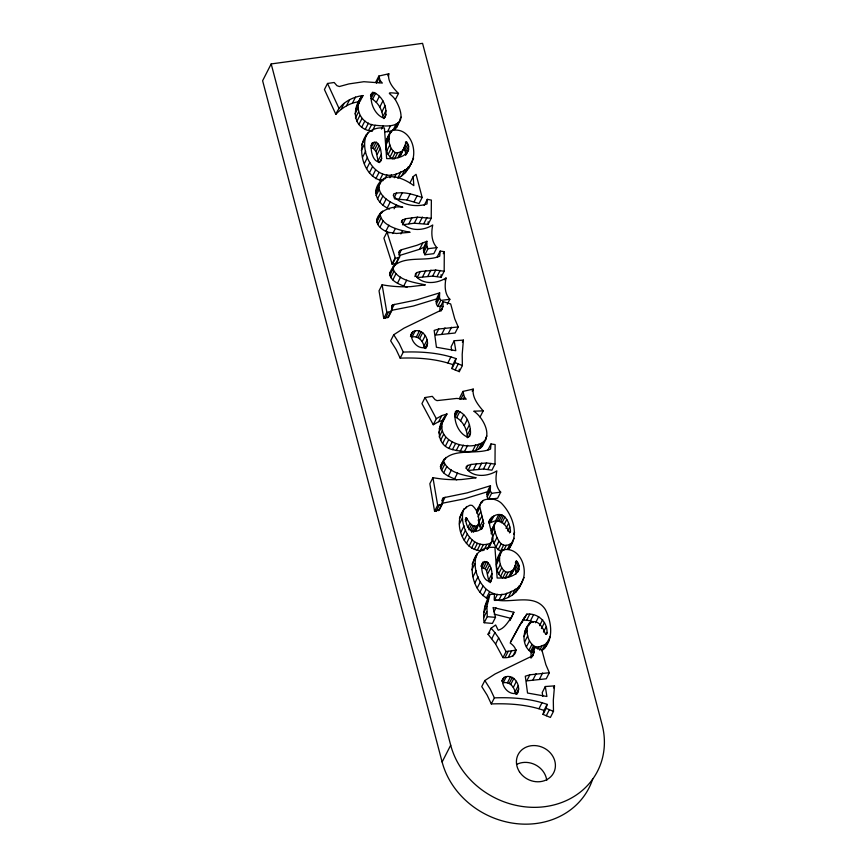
<?xml version="1.0" encoding="UTF-8"?>
<svg xmlns="http://www.w3.org/2000/svg" width="867" height="867" viewBox="0 0 867 867"><rect width="100%" height="100%" fill="white"/><g stroke="black" fill="none" stroke-linecap="round" stroke-linejoin="round"><path stroke-width="1.3" d="M482.605 550.567C460.68 552.431 449.713 513.784 470.066 505.19L472.125 505.407C479.386 511.324 481.293 523.863 475.029 531.363L478.92 523.202M495.577 522.227L494.472 524.481L494.277 527.808L491.188 533.866L491.383 530.539L492.489 528.285L495.577 522.227L497.56 521.262C503.629 520.883 506.556 527.169 509.005 531.699L510.457 531.937C510.457 523.614 504.226 509.709 493.832 516.082C483.255 521.316 495.425 533.162 492.153 541.214L490.148 543.371C471.074 550.523 458.004 524.167 463.867 508.821M439.905 311.231L439.927 307.698L443.015 301.64L450.688 303.927L454.752 318.861L458.22 326.946L455.132 333.004L435.646 335.074L438.735 329.016L458.22 326.946M437.087 257.131L440.165 251.072L444.294 251.679L444.175 271.241L435.743 270.06L420.246 271.566L417.157 277.624L432.666 276.118L441.086 277.299L441.097 274.687M441.249 310.917L442.994 306.344L443.015 301.64M495.003 464.116L486.571 462.945L471.074 464.452L467.985 470.51L483.483 469.004L491.914 470.185L495.003 464.116L495.122 444.565L490.993 443.958L487.904 450.016M531.016 658.194L531.048 653.48L534.137 647.421L541.799 649.719L545.863 664.653L549.331 672.727L546.243 678.796L526.768 680.866L529.856 674.808L549.331 672.727M532.371 656.709L534.105 652.125L534.137 647.421M424.201 205.403L427.29 199.345L431.376 200.093L431.213 218.278L417.385 217.162L405.583 218.733L402.494 224.791L414.296 223.22L428.125 224.347L428.146 221.746M405.496 154.705L405.539 152.191L403.643 148.149L406.731 142.09L405.561 141.874C406.374 148.615 399.633 151.833 397.996 157.761L400.554 155.334L405.182 145.894M406.504 153.936L408.563 149.904L408.628 146.133L406.731 142.09M516.006 574.106L516.049 571.602L514.153 567.549M517.534 572.339L519.073 569.305L519.138 565.533L517.241 561.491L516.082 561.285C515.334 567.506 512.722 575.796 506.209 577.942M510.23 619.829L513.882 612.265L493.063 607.529L495.501 617.369L492.413 623.427L484.176 622.712C482.42 612.991 485.076 602.868 489.931 594.415L494.504 594.155L494.19 599.433C509.937 604.44 534.343 592.28 545.419 609.62C551.813 622.268 554.273 640.984 541.745 650.727L544.834 644.669L549.104 640.388M484.176 622.712L487.265 616.654L486.896 606.369L489.931 594.415M382.77 180.824C357.171 176.597 351.688 125.108 384.406 127.98L386.639 158.585C394.312 158.856 405.008 158.022 408.563 149.904M401.085 151.703L397.628 152.863L394.539 158.921L392.166 158.639C383.095 152.397 384.677 137.485 392.133 130.473C414.61 125.682 422.825 165.294 400.825 172.024C377.513 185.495 358.591 154.174 366.448 134.483M488.251 598.913C467.324 588.823 464.3 544.931 494.916 547.391L497.149 577.996C504.822 578.256 515.518 577.422 519.073 569.305M514.164 568.676L511.595 571.104L508.138 572.263L505.764 571.982L502.676 578.051C493.605 571.797 495.187 556.896 502.643 549.873C525.131 545.083 533.335 584.705 511.335 591.435C488.023 604.906 469.101 573.575 476.958 553.883M389.554 209.088C377.979 204.384 370.512 191.802 380.646 181.246C389.792 171.753 405.073 179.187 413.841 185.636L413.169 176.619L416.062 174.332L422.153 197.47L419.064 203.539L407.024 200.006L394.658 198.868M389.066 232.887C363.11 222.223 383.864 204.244 402.787 207.213C392.317 204.384 373.493 194.598 380.646 181.246M427.29 199.345L427.03 203.918C416.073 207.798 400.641 204.915 393.293 195.595L393.824 193.775C403.122 191.011 413.256 194.479 422.153 197.47M397.628 152.863L395.254 152.581C388.85 148.55 387.755 138.948 390.302 132.337M505.764 571.982C499.359 567.961 498.265 558.348 500.812 551.737M514.142 538.277L508.333 549.407C520.135 535.6 512.787 514.749 501.343 503.142C496.954 499.143 490.624 498.005 485.011 499.706C478.649 501.256 480.611 509.167 476.763 513.156L477.338 509.579L481.423 501.885M440.165 251.072L439.732 256.199C424.223 263.004 396.317 252.611 389.608 273.755C390.594 281.753 400.597 284.679 407.024 287.356M451.696 350.517L451.1 346.789L454.189 340.731L463.39 340.113L462.198 354.408L462.371 365.592L459.282 371.65L451.935 368.616L452.91 364.649L455.999 358.591C439.19 352.663 420.961 351.449 403.263 352.089L400.175 358.147C417.872 357.507 436.101 358.721 452.91 364.649M490.993 443.958L490.559 449.084C475.062 455.847 447.123 445.54 440.436 466.641C441.227 474.271 450.699 477.164 456.725 479.863M542.818 696.309L542.222 692.581L545.31 686.512L554.512 685.895L553.319 700.2L553.482 711.384L550.393 717.442L543.045 714.408L544.032 710.441L547.12 704.372C530.311 698.444 512.072 697.241 494.374 697.87L491.286 703.939C508.983 703.3 527.223 704.503 544.032 710.441M511.768 616.805C508.095 621.834 504.616 628.423 498.222 630.233L495.642 624.977L491.134 628.196L488.045 634.254L495.588 643.997L502.979 657.63C513.817 658.671 521.468 651.084 510.197 643.011L518.802 626.603L526.833 614.139C538.104 612.882 548.28 622.343 546.893 633.82L545.441 633.875C532.847 602.023 512.733 641.342 532.056 652.667L535.145 646.609L538.819 646.988L544.834 644.669M405.583 218.733L402.353 220.142L401.649 222.039C408.65 231.771 423.432 231.012 432.741 224.976C431.094 232.519 431.332 241.741 436.914 247.615L433.825 253.673L424.906 254.757C421.904 250.368 424.331 245.209 426.878 241.275L416.994 245.285L401.378 249.783L399.546 250.834L398.517 252.85M424.906 254.757L427.995 248.699L426.878 246.25L426.878 241.275M481.835 529.054L483.721 523.397L479.841 507.097M420.246 271.566L416.94 272.541L415.51 273.647L415.326 275.153C421.839 285.102 436.979 283.867 446.028 277.982C444.63 285.102 444.424 293.718 449.854 299.278L447.285 304.328M425.686 348.567C431.322 340.818 422.749 326.913 413.017 331.573L410.644 334.944M516.797 694.359C522.433 686.599 513.86 672.705 504.128 677.365L501.755 680.725M483.775 442.072C480.546 454.937 462.349 451.805 452.476 449.605C435.321 445.584 436.318 424.451 446.949 413.971L441.78 415.607L436.329 418.685L433.24 424.743L421.947 403.599L425.036 397.541L432.308 396.349L435.061 399.654L437.001 400.619L456.584 398.441L466.186 399.188L464.387 397.021L462.945 391.418L473.209 389.099C472.038 397.335 478.064 404.976 483.19 410.871L480.101 416.94M483.19 410.871L473.75 411.196C483.558 417.276 494.797 439.287 478.898 444.251C462.805 450.331 433.457 439.211 444.099 418.338M441.574 306.008L437.672 306.506C434.41 302.139 437.185 296.839 439.634 292.862L416.323 299.993L392.599 304.881L391.678 305.878L391.602 310.993L388.514 317.051L383.745 318.406L379.031 290.835L382.109 284.777A115.278 101.602 27 0 0 410.871 286.619L425.35 284.896C414.285 282.414 396.382 280.388 392.697 267.697L393.466 266.061M437.672 306.506L440.761 300.448L439.493 297.88L439.634 292.862M471.074 464.452L467.768 465.427L466.327 466.533L466.153 468.039C472.667 477.988 487.807 476.742 496.856 470.868C495.447 477.988 495.252 486.604 500.682 492.153L497.593 498.222L488.5 499.392C485.238 495.024 488.002 489.725 490.462 485.748L467.14 492.879L443.427 497.766L442.506 498.763L442.43 503.879L439.341 509.937L434.573 511.281L429.848 483.721L432.936 477.663A115.278 101.602 27 0 0 461.699 479.505L476.178 477.782C465.113 475.289 447.209 473.274 443.525 460.583L444.294 458.946M488.5 499.392L491.589 493.323L490.31 490.765L490.462 485.748M535.145 646.609C528.111 642.913 525.987 633.213 527.689 625.963M398.484 93.463C382.455 91.88 391.494 93.018 395.785 100.464C398.657 105.546 401.172 111.193 401.053 117.153C399.243 128.544 383.42 125.888 375.205 125.292L372.116 131.351C352.609 128.663 351.308 108.874 362.363 95.619L362.97 95.587L359.881 101.645C350.561 102.436 342.118 107.551 335.843 114.314L324.431 89.529L327.52 83.47L334.174 82.495L336.949 85.67L339.355 86.527L348.87 83.926L363.869 81.715L382.325 83.048L380.158 80.577L378.857 76.058L388.806 73.771C387.289 81.476 393.466 88.336 398.484 93.463L395.395 99.521M375.205 125.292C360.759 124.339 352.349 106.392 362.97 95.587M397.964 123.212C397.747 129.725 390.367 131.762 384.991 131.817M490.148 543.371L487.07 549.44L489.064 547.272L489.747 544.032M371.51 93.365C369.505 102.62 374.815 114.823 383.756 118.14L385.23 117.121C387.939 107.779 382.39 95.088 372.821 92.314L370.48 95.392M411.673 332.928C409.625 340.352 418.295 350.398 426.022 347.093L427.225 345.543M470.488 433.012L469.741 436.09L468.05 437.304C458.773 433.988 453.159 421.059 455.424 411.587L456.725 410.709C466.012 412.811 470.748 424.136 470.488 433.012L468.429 437.044M502.784 678.709C500.747 686.133 509.417 696.19 517.144 692.885L518.347 691.324M451.935 368.616L455.023 362.558L455.999 358.591M543.045 714.408L546.134 708.339L547.12 704.372M399.546 250.834L399.535 257.141L395.395 258.399L392.307 264.457L396.447 263.2L399.763 256.567M546.015 646.446L547.001 643.325M380.082 213.369C380.776 226.07 399.687 230.264 410.102 232.291L396.436 233.461L386.996 232.096L383.908 238.154L392.307 264.457M381.621 158.563L380.732 161.262C373.265 164.773 369.039 148.04 372.42 142.86L376.159 142.199C381.252 145.645 381.177 153.015 381.621 158.563L379.562 162.606M491.242 580.673C492.976 574.518 491.99 565.75 486.669 561.599L482.93 562.26C479.549 567.452 483.775 584.174 491.242 580.673L490.213 582.689M396.447 263.2L396.674 262.625M509.482 548.117L510.663 545.278M400.825 172.024L397.736 178.082C406.298 174.56 410.004 165.933 413.592 158.097M497.409 594.339L494.32 600.408C505.407 600.701 517.447 594.578 521.013 583.556M400.554 155.334L402.093 151.963M511.075 574.745L515.692 565.306M509.742 620.599L513.882 612.265M389.608 273.755L390.378 272.119M271.187 63.93L450.699 745.197A79.872 70.39 27 0 0 545.278 806.613A79.872 70.39 27 0 0 602.077 724.617L422.565 43.35L271.187 63.93L262.614 80.739L442.127 762.006A79.872 70.39 27 0 0 516.483 823.65A79.872 70.39 27 0 0 592.811 778.664M335.843 114.314C340.048 103.639 351.395 97.191 362.363 95.619M341.002 109.459L344.08 103.401M346.529 105.741L349.618 99.683M352.446 103.151L355.535 97.093M358.754 101.699L361.832 95.641M355.708 109.448L358.797 103.39M354.982 113.902L358.071 107.844M355.427 118.02L358.515 111.962M375.769 82.116L378.857 76.058M356.792 121.521L359.881 115.463M376.43 83.156L378.998 78.106M370.762 96.356L372.821 92.314M374.165 92.433L371.076 98.491C377.839 101.916 382.044 109.307 382.856 116.72L385.945 110.662M379.128 82.603L380.158 80.577M358.895 124.545L361.983 118.486M372.626 99.196L375.714 93.137M361.756 127.102L364.844 121.044M387.777 75.787L388.806 73.771M376.3 102.349L379.388 96.291M365.354 129.183L368.442 123.114M379.833 106.966L382.921 100.897M368.605 130.44L371.694 124.382M361.572 144.843L364.66 138.774M365.841 136.856L367.901 132.814M361.301 150.435L364.389 144.377M381.892 111.821L384.981 105.763M362.536 157.339L365.625 151.281M383.94 118.638L385.999 114.596M370.87 145.894L372.42 142.86M374.208 142.004L371.13 148.062L373.07 148.257L376.072 151.465L378.445 162.487M381.48 129.064L383.019 126.04M364.443 163.397L367.532 157.339M373.07 148.257L376.159 142.199M374.717 149.384L377.806 143.326M366.719 168.566L369.808 162.508M376.072 151.465L379.161 145.407M387.516 131.665L390.605 125.607M377.145 154.489L380.234 148.42M369.385 172.847L372.474 166.778M386.173 141.223L389.261 135.165M391.104 132.488L392.133 130.473M393.022 130.213L396.111 124.154M385.913 145.027L389.001 138.958M378.37 160.341L381.447 154.283M394.994 129.053L398.083 122.995M400.023 119.169L401.053 117.153M396.447 127.622L400.576 119.57M372.42 176.229L375.509 170.16M386.769 150.977L389.857 144.919M375.844 178.71L378.933 172.652M388.102 154.521L391.19 148.463M389.955 157.122L393.044 151.064M379.638 180.303L382.726 174.245M392.166 158.639L395.254 152.581M375.844 191.152L378.933 185.094M379.594 184.693L382.163 179.642M375.725 193.298L378.814 187.229M383.008 180.401L384.038 178.385M376.105 195.574L379.193 189.515M384.84 178.981L386.899 174.939M377.481 198.944L380.57 192.875M389.901 177.768L391.45 174.744M404.824 150.045L407.913 143.987M379.789 202.119L382.878 196.061M405.539 152.191L408.628 146.133M405.68 155.182L406.71 153.156M394.301 177.757L396.36 173.714M383.041 205.121L386.129 199.063M376.571 220.76L381.068 212.166M376.69 222.201L379.779 216.143M381.567 213.098L382.596 211.082M401.746 175.741L404.835 169.672M377.817 224.401L380.906 218.343M387.213 207.928L390.302 201.87M405.322 172.728L408.4 166.67M408.574 168.631L411.662 162.573M394.03 197.86L396.609 192.81M380.093 226.84L383.181 220.782M394.084 208.806L396.132 204.775M399.21 198.836L402.299 192.777M410.08 182.688L413.169 176.619M385.869 231.207L388.947 225.138M407.024 200.006L410.113 193.937M392.784 233.57L395.363 228.52M401.323 222.169L402.353 220.142M414.123 201.697L417.211 195.639M400.868 233.927L402.407 230.904M408.888 223.762L411.977 217.693M392.133 263.785L395.222 257.716L386.996 232.096M414.296 223.22L417.385 217.162M398.809 254.833L401.378 249.783M392.502 269.594L395.081 264.543M389.673 275.522L392.762 269.453M395.645 263.698L398.733 257.629M390.735 277.646L393.824 271.577M419.303 223.144L422.392 217.086M392.849 279.889L395.937 273.831M423.92 223.513L427.008 217.454M397.498 283.173L400.587 277.115M428.125 224.347L431.213 218.278M383.745 318.406L386.834 312.337L382.109 284.777M399.589 255.462L419.563 249.284L422.652 243.215M385.36 318.319L388.438 312.261L391.602 310.993M391.57 306.907L392.599 304.881M391.689 309.411L394.257 304.36M403.643 286.218L406.731 280.16M387.733 317.788L390.822 311.73M423.464 249.848L426.553 243.779M423.79 252.308L426.878 246.25M414.881 276.584L416.94 272.541M422.673 276.703L425.762 270.634M442.278 308.901L440.826 310.332L403.989 328.17L393.737 334.749L390.649 340.807L396.111 349.499L400.175 358.147M427.865 276.183L430.953 270.125M443.265 253.706L444.294 251.679M432.666 276.118L435.743 270.06M437.066 276.486L440.154 270.428M410.449 336.624L413.017 331.573M441.086 277.299L444.175 271.241M415.217 330.891L412.128 336.949C418.967 335.453 423.844 342.021 424.31 348.166M444.999 280.008L446.028 277.982M416.29 337.057L419.379 330.999M436.134 301.543L439.222 295.484M418.067 337.653L421.156 331.584M436.404 303.938L439.493 297.88M419.65 338.607L422.738 332.549M422.207 341.598L425.296 335.54M440.935 310.386L442.994 306.344M423.963 346.041L427.052 339.983M424.993 348.22L427.572 343.169M441.899 333.968L444.977 327.91M448.423 333.296L451.512 327.227M447.86 362.883L450.948 356.825M462.36 342.129L463.39 340.113M455.186 369.938L458.275 363.88L462.371 365.592M433.24 424.743L438.691 421.665L441.78 415.607M439.287 428.666L442.376 422.597M446.949 413.971L443.861 420.029L438.691 421.665M438.68 432.828L441.769 426.77M439.179 436.903L442.268 430.845M462.945 391.418L459.857 397.487L460.084 399.427M460.702 399.394L463.281 394.344M440.534 440.403L443.622 434.334M454.666 414.751L456.725 410.709M463.357 399.037L464.387 397.021M458.188 410.817L455.099 416.875C462.826 420.549 467.378 429.371 467.356 437.77M442.614 443.449L445.703 437.391M456.757 417.58L459.835 411.522M472.179 391.115L473.209 389.099M445.454 446.05L448.542 439.992M460.594 420.755L463.682 414.697M449.019 448.206L452.108 442.148M440.436 466.641L443.525 460.583M444.879 459.445L445.898 457.429M440.49 468.397L443.579 462.339M464.235 425.556L467.324 419.498M441.563 470.521L444.652 464.463M452.476 449.605L455.565 443.546M443.666 472.775L446.754 466.706M456.226 450.612L459.304 444.543M466.403 430.736L469.491 424.678M467.27 435.191L470.358 429.122M460.247 451.219L463.336 445.161M448.326 476.059L451.414 470.001M464.549 451.425L467.638 445.367M434.573 511.281L437.662 505.223L432.936 477.663M436.177 511.205L439.266 505.136L442.43 503.879M441.877 500.801L443.427 497.766M445.085 497.246L441.997 503.304L464.062 498.937L487.373 491.806M454.471 479.104L457.548 473.046M438.561 510.674L441.65 504.605M472.634 450.927L475.723 444.869M466.218 468.451L467.768 465.427M475.81 450.309L478.898 444.251M478.443 449.399L481.532 443.34M480.546 448.185L483.634 442.127M485.834 438.03L486.864 436.014M482.106 446.678L486.333 438.539M473.501 469.578L476.59 463.52M478.692 469.069L481.781 463.011M483.483 469.004L486.571 462.945M459.402 518.314L462.49 512.256M465.579 508.517L466.609 506.491M459.38 524.015L462.469 517.946M487.893 469.372L490.982 463.314M465.211 519.767L466.24 517.751L469.979 523.375L472.981 525.738L476.438 526.193L478.118 525.304M465.384 521.284L466.923 518.249M460.962 531.937L464.051 525.879M462.393 536.326L465.481 530.268M467.92 527.407L469.979 523.375M481.922 502.643L482.952 500.617M468.852 529.845L471.431 524.795M486.961 494.428L490.05 488.37M464.213 540.163L467.302 534.105M487.221 496.824L490.31 490.765M470.413 530.788L472.981 525.738M478.031 516.938L480.6 511.888M471.572 532.262L474.661 526.204M466.435 543.446L469.524 537.388M473.349 532.251L476.438 526.193M483.721 523.397L480.632 529.455L478.833 522.107L481.922 516.049M469.047 546.177L472.136 540.119M480.112 526.139L483.201 520.07M471.583 548.063L474.672 542.005M474.303 549.44L477.392 543.381M488.728 521.988L489.757 519.972M488.62 522.487L490.679 518.444M492.033 517.155L488.945 523.213L495.653 520.688L500.487 521.782L503.575 515.724M490.744 522.14L493.832 516.082M477.218 550.317L480.307 544.248M472.092 564.244L475.181 558.185M475.842 557.275L477.381 554.241M480.307 550.686L483.396 544.617M495.653 520.688L498.742 514.63M491.383 530.539L494.472 524.481M471.811 569.847L474.899 563.788M497.387 520.601L500.465 514.543M483.753 550.512L486.842 544.454M498.991 520.969L502.08 514.911M494.277 527.808L495.035 532.002L491.947 538.06L495.848 547.294L500.508 551.26L503.597 545.202C506.805 545.744 510.565 544.747 512.57 542.059M473.046 576.739L476.135 570.681M491.806 539.989L492.835 537.973M489.064 547.272L492.153 541.214M501.874 523.039L504.962 516.981M480.871 566.303L482.93 562.26M484.729 561.415L481.64 567.473L485.227 568.795L486.593 570.865L488.966 581.887M493.865 543.533L496.954 537.475L495.035 532.002M504.182 524.611L506.762 519.561M474.953 582.808L478.042 576.75M483.58 567.657L486.669 561.599M495.848 547.294L498.937 541.236L496.954 537.475M485.227 568.795L488.316 562.737M506.014 528.437L508.593 523.386M477.24 587.978L480.329 581.92M486.593 570.865L489.671 564.807M498.07 549.873L501.159 543.804L498.937 541.236M507.715 531.005L509.774 526.963M487.655 573.889L490.744 567.831M509.503 532.934L510.533 530.907M479.895 592.248L482.984 586.19M496.683 560.635L499.771 554.566M499.555 555.942L502.643 549.873M496.433 564.428L499.522 558.37M503.684 550.469L506.263 545.419M488.88 579.752L491.968 573.694M513.557 534.31L514.586 532.295M482.941 595.629L486.029 589.571M490.072 582.006L492.131 577.964M507.466 549.288L510.034 544.238M497.279 570.378L500.367 564.319M498.612 573.932L501.7 567.874M486.354 598.111L489.443 592.053M484.902 606.662L487.991 600.593M500.476 576.533L503.564 570.475M483.808 612.427L486.896 606.369M483.569 617.781L486.658 611.712M505.049 578.332L508.138 572.263M515.334 562.867L516.364 560.851M508.506 577.162L511.595 571.104M514.673 566.541L517.241 561.491M498.872 600.202L501.96 594.144M515.345 569.456L518.433 563.387M493.973 611.874L496.032 607.832M516.049 571.602L519.138 565.533M503.781 599.184L506.87 593.115M508.246 597.493L511.335 591.435M512.267 595.141L515.345 589.083M491.838 638.643L494.916 632.585L491.134 628.196M515.832 592.128L518.921 586.07M521.522 582.548L524.101 577.498M519.095 588.043L522.183 581.974M495.588 643.997L498.677 637.939L494.916 632.585M442.127 762.006L450.699 745.197M533.4 654.683L531.937 656.124L495.111 673.962L484.848 680.53L481.759 686.588L487.221 695.291L491.286 703.939M502.979 657.63L506.068 651.572L498.677 637.939M510.544 641.873L524.372 617.369M521.295 623.427L526.833 614.139M505.158 657.338L508.246 651.28L516.179 650.131M523.744 620.198L526.692 620.187L529.78 614.129M508.539 656.915L511.628 650.846M526.692 620.187L530.42 620.859L533.508 614.801M529.423 622.972L524.6 632.021M512.722 656.373L515.984 649.762M529.033 625.161L530.582 622.127M523.852 636.627L526.93 630.569M502.069 681.408L504.128 677.365M506.328 676.683L503.239 682.741C510.078 681.245 514.965 687.802 515.421 693.958M524.6 641.992L527.689 635.934M535.589 622.755L538.678 616.697M507.401 682.838L510.49 676.78M526.399 646.901L529.488 640.832M509.178 683.434L512.267 677.376M539.556 625.681L542.644 619.623M510.761 684.388L513.849 678.33M528.87 650.478L531.948 644.419M541.409 628.564L544.498 622.506M530.398 651.8L533.487 645.742M513.318 687.39L516.407 681.332M543.49 632.076L546.058 627.025M531.525 657.175L534.105 652.125M515.085 691.833L518.173 685.775M537.789 649.004L538.819 646.988M546.026 634.438L547.055 632.422M516.114 694.001L518.683 688.951M539.762 650.239L541.821 646.208M547.326 642.295L550.415 636.226M544.378 648.679L547.467 642.62M533.01 679.761L536.099 673.702M539.534 679.078L542.623 673.02M538.971 708.664L542.059 702.606M553.482 687.921L554.512 685.895M546.297 715.73L549.385 709.672L553.482 711.384M376.451 189.158L377.557 187.305M477.338 509.579L478.335 507.954M441.021 424.397L443.145 421.124M483.374 526.02C481.456 530.008 476.633 532.1 472.352 531.308C467.443 529.184 465.601 523.061 465.731 518.141L466.24 517.751M357.377 105.351L359.263 102.577M377.004 219.427L377.979 218.224M473.87 559.941L475.322 558.283M387.213 138.395L389.045 136.531M441.205 465.005L442.82 463.487M488.045 634.254L489.855 632.975M419.563 249.284L423.79 247.344M436.545 298.92L413.234 306.062L391.169 310.429M438.735 329.016L434.172 330.414L436.426 347.244L455.782 350.68L454.189 340.731M529.856 674.808L525.294 676.206L527.537 693.036L546.893 696.472L545.31 686.512M506.068 651.572L508.246 651.28M440.761 300.448L449.854 299.278M491.589 493.323L500.682 492.153M427.995 248.699L436.914 247.615M386.834 312.337L388.438 312.261M437.662 505.223L439.266 505.136M487.265 616.654L495.501 617.369M494.19 614.15L510.793 618.323M530.42 620.859L533.519 621.997M455.023 362.558L458.275 363.88M546.134 708.339L549.385 709.672M501.159 543.804L503.597 545.202M393.737 334.749L399.199 343.44L403.263 352.089M484.848 680.53L490.31 689.222L494.374 697.87M425.036 397.541L436.329 418.685M327.52 83.47L338.932 108.256M478.172 520.027L478.833 522.107M395.222 257.716L395.395 258.399M459.25 369.169L459.282 371.65M516.884 764.293A19.963 17.6 27 0 1 546.741 780.387M519.452 771.782A19.963 17.6 27 0 0 553.2 773.646A19.963 17.6 27 0 0 535.08 745.587A19.963 17.6 27 0 0 519.452 771.782"/></g></svg>
